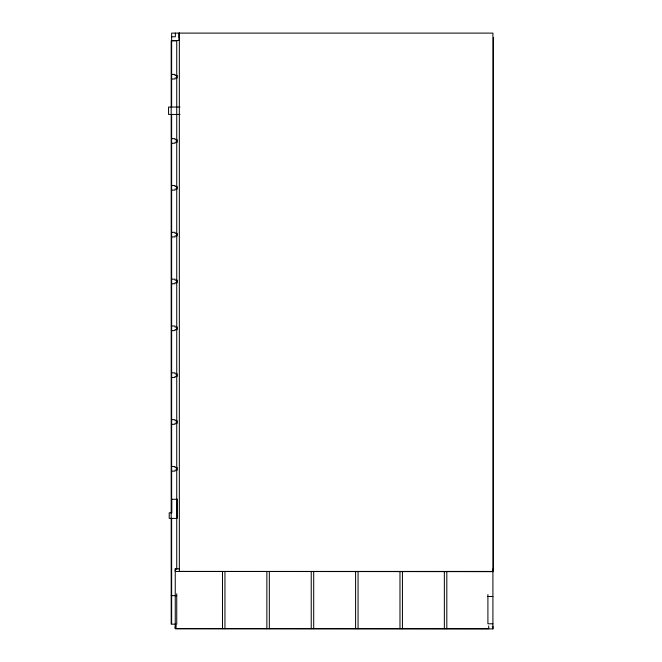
<?xml version="1.0" encoding="UTF-8"?>
<svg xmlns="http://www.w3.org/2000/svg" width="662" height="662" viewBox="0 0 662 662"><rect width="100%" height="100%" fill="white"/><g stroke="black" fill="none" stroke-linecap="round" stroke-linejoin="round"><path stroke-width="0.99" d="M179.261 37.618L179.261 33.1M171.64 36.799L175.339 36.799L175.339 33.1M171.64 40.498L179.038 40.498L179.038 33.1M171.64 74.392L175.033 74.392L175.033 75.468L177.193 75.468L177.193 77.934L175.033 77.934L175.033 79.01L171.64 79.01M179.965 107.054L168.562 107.054L168.562 114.452L179.965 114.452M171.64 138.639L175.033 138.639L175.033 139.715L177.193 139.715L177.193 142.181L175.033 142.181L175.033 143.265L171.64 143.265M171.64 185.476L175.033 185.476L175.033 186.56L177.193 186.56L177.193 189.026L175.033 189.026L175.033 190.102L171.64 190.102M171.64 232.312L175.033 232.312L175.033 233.396L177.193 233.396L177.193 235.862L175.033 235.862L175.033 236.938L171.64 236.938M171.64 279.157L175.033 279.157L175.033 280.233L177.193 280.233L177.193 282.699L175.033 282.699L175.033 283.775L171.64 283.775M171.64 325.994L175.033 325.994L175.033 327.069L177.193 327.069L177.193 329.535L175.033 329.535L175.033 330.611L171.64 330.611M171.64 372.83L175.033 372.83L175.033 373.906L177.193 373.906L177.193 376.372L175.033 376.372L175.033 377.456L171.64 377.456M171.64 419.667L175.033 419.667L175.033 420.751L177.193 420.751L177.193 423.217L175.033 423.217L175.033 424.292L171.64 424.292M171.64 466.503L175.033 466.503L175.033 467.587L177.193 467.587L177.193 470.053L175.033 470.053L175.033 471.129L171.64 471.129M492.917 571.43L179.344 571.43L179.344 33.108M171.185 595.684L176.737 595.684M492.917 623.794L487.911 623.794L487.911 594.559M171.64 107.451L171.64 33.108L492.917 33.108L492.917 628.9L175.256 628.701L175.248 568.84L179.369 568.848M487.911 596.503L492.917 596.512M492.909 569.039L492.917 571.654L175.248 571.455L175.248 568.84M492.917 626.285L492.917 628.9M175.248 626.087L175.256 628.701M493.438 37.618L493.438 571.43M488.705 625.971L488.705 628.677L176.084 628.677L176.084 625.06M446.817 571.43L446.817 628.743M444.351 571.43L444.351 628.743M402.446 571.43L402.446 628.743M399.98 571.43L399.98 628.743M358.068 571.43L358.068 628.743M355.602 571.43L355.602 628.743M313.697 571.43L313.697 628.743M311.231 571.43L311.231 628.743M269.326 571.43L269.326 628.743M266.86 571.43L266.86 628.743M224.948 571.43L224.948 628.743M222.49 571.43L222.49 628.743M176.737 569.353L176.737 40.912L171.185 40.912L171.185 624.158L176.737 624.158L176.737 593.74M171.64 114.683L171.64 513.273M171.64 518.437L171.64 623.761M177.226 499.272L171.681 499.272L171.681 512.835L169.215 512.835L169.215 518.379L177.226 518.379L177.226 499.272"/></g></svg>
